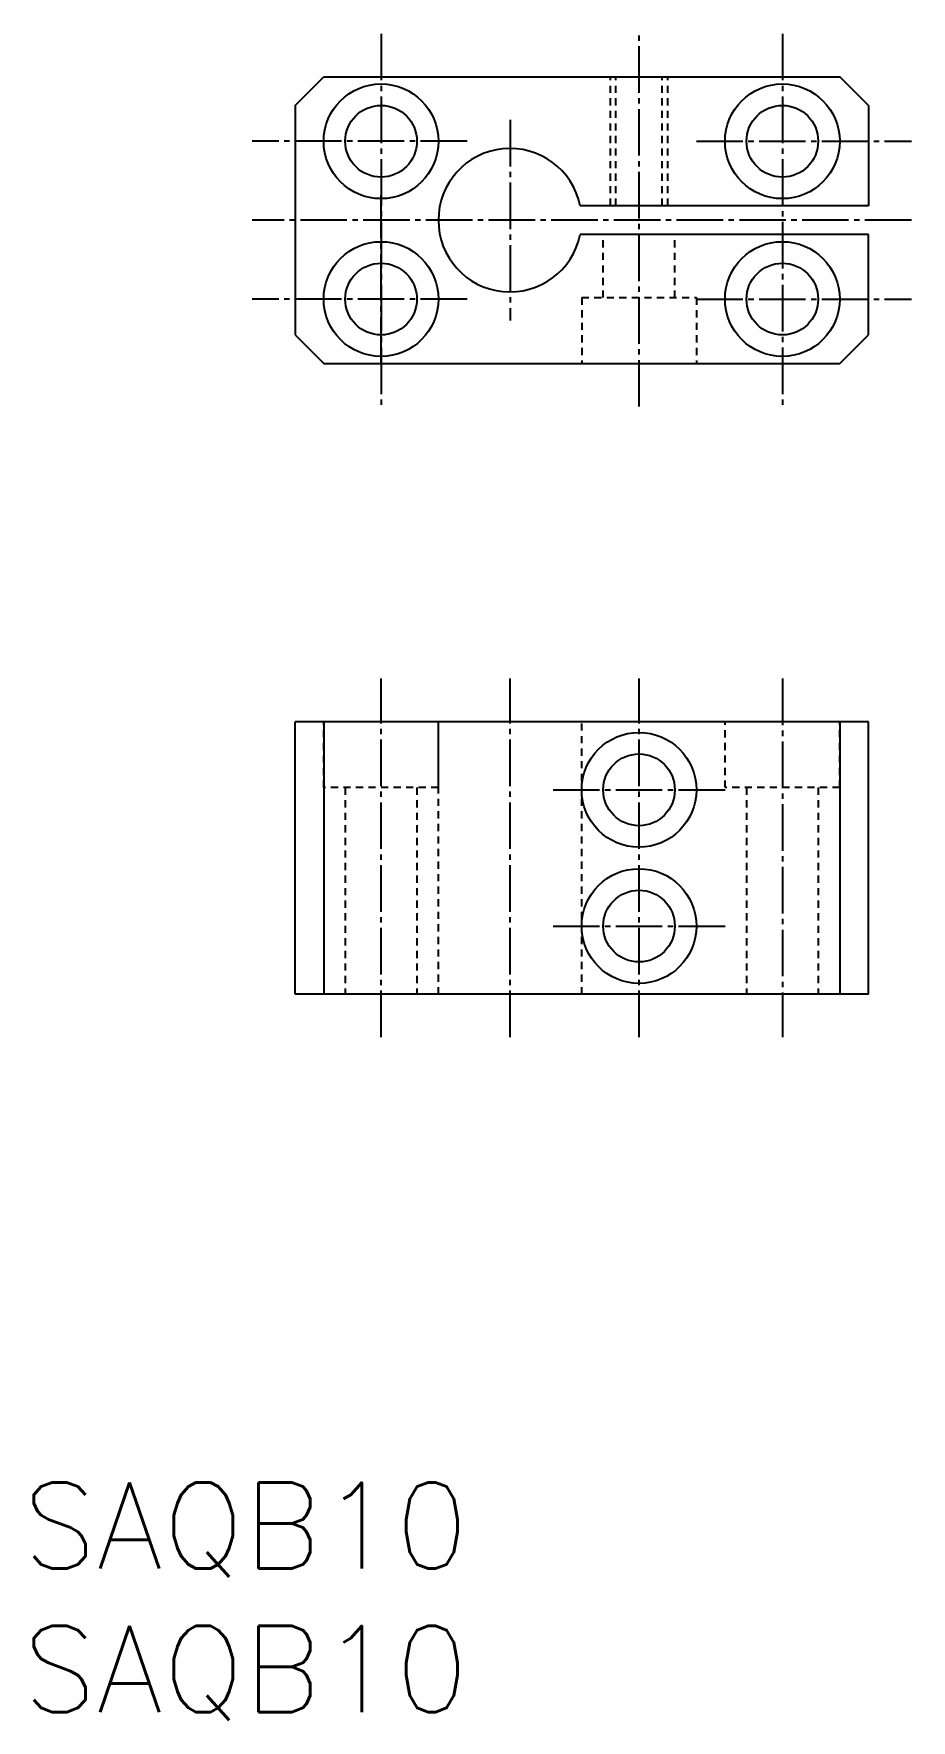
# Model space of a CAD drawing. Extents: x -388 to -327, y -1678 to -1560.
import ezdxf

# ---------------------------------------------------------------- set-up
doc = ezdxf.new("R2010")
doc.units = 0
doc.header["$LTSCALE"] = 0.25
doc.linetypes.add('CENTER', pattern=[17.5, 13, -1.5, 1.5, -1.5])
doc.linetypes.add('DASHED', pattern=[3.5, 2, -1.5])
doc.layers.get('0').update_dxf_attribs({"linetype": 'CONTINUOUS'})
doc.layers.add('CENTER', color=1, linetype='CENTER')
doc.styles.get("Standard").update_dxf_attribs({"font": 'txt', "bigfont": 'BIGFONT'})

msp = doc.modelspace()

# ---------------------------------------------------------------- linework, layer by layer
at = {"color": 7, "linetype": 'CONTINUOUS'}
for p, q in [((-369.54, -1565.03), (-367.54, -1563.03)), ((-367.54, -1563.03), (-331.54, -1563.03)), ((-329.54, -1565.03), (-331.54, -1563.03)), ((-369.54, -1565.03), (-369.54, -1581.03)), ((-329.54, -1565.03), (-329.54, -1572.03)), ((-329.54, -1572.03), (-349.64, -1572.03)), ((-329.54, -1574.03), (-349.64, -1574.03)), ((-329.54, -1581.03), (-329.54, -1574.03)), ((-369.54, -1581.03), (-367.54, -1583.03)), ((-331.54, -1583.03), (-329.54, -1581.03)), ((-367.54, -1583.03), (-331.54, -1583.03)), ((-369.54, -1626.99), (-369.54, -1607.99)), ((-329.54, -1607.99), (-369.54, -1607.99)), ((-367.54, -1607.99), (-367.54, -1626.99)), ((-331.54, -1607.99), (-331.54, -1626.99)), ((-329.54, -1626.99), (-329.54, -1607.99)), ((-329.54, -1626.99), (-369.54, -1626.99))]:
    msp.add_line(p, q, dxfattribs=at)
at = {"color": 3, "linetype": 'DASHED'}
for p, q in [((-347.54, -1572.03), (-347.54, -1563.03)), ((-347.16, -1572.03), (-347.16, -1563.03)), ((-343.92, -1572.03), (-343.92, -1563.03)), ((-343.54, -1572.03), (-343.54, -1563.03)), ((-348.04, -1578.43), (-348.04, -1574.03)), ((-343.04, -1578.43), (-343.04, -1574.03)), ((-349.54, -1578.43), (-349.54, -1583.03)), ((-349.54, -1578.43), (-341.54, -1578.43)), ((-341.54, -1578.43), (-341.54, -1583.03)), ((-367.54, -1612.59), (-367.54, -1607.99)), ((-359.54, -1626.99), (-359.54, -1607.99)), ((-359.54, -1612.59), (-359.54, -1607.99)), ((-349.54, -1626.99), (-349.54, -1607.99)), ((-339.54, -1612.59), (-339.54, -1607.99)), ((-331.54, -1612.59), (-331.54, -1607.99)), ((-359.54, -1612.59), (-367.54, -1612.59)), ((-366.04, -1612.59), (-366.04, -1626.99)), ((-361.04, -1612.59), (-361.04, -1626.99)), ((-331.54, -1612.59), (-339.54, -1612.59)), ((-338.04, -1612.59), (-338.04, -1626.99)), ((-333.04, -1612.59), (-333.04, -1626.99))]:
    msp.add_line(p, q, dxfattribs=at)
at = {"color": 7, "linetype": 'CONTINUOUS'}
for centre, radius in [((-363.54, -1567.53), 4), ((-335.54, -1567.53), 4), ((-363.54, -1567.53), 2.5), ((-335.54, -1567.53), 2.5), ((-363.54, -1578.53), 4), ((-335.54, -1578.53), 4), ((-363.54, -1578.53), 2.5), ((-335.54, -1578.53), 2.5), ((-345.54, -1612.74), 4), ((-345.54, -1612.74), 2.5), ((-345.54, -1622.24), 4), ((-345.54, -1622.24), 2.5)]:
    msp.add_circle(centre, radius, dxfattribs=at)
msp.add_arc((-354.54, -1573.03), 5, 11.537, 348.463, dxfattribs=at)
at = {"layer": 'CENTER', "color": 1, "linetype": 'CENTER'}
for p, q in [((-363.54, -1560.03), (-363.54, -1586.03)), ((-345.54, -1586.03), (-345.54, -1560.03)), ((-335.54, -1560.03), (-335.54, -1586.03)), ((-354.54, -1566.03), (-354.54, -1580.03)), ((-357.54, -1567.53), (-372.54, -1567.53)), ((-341.54, -1567.53), (-326.54, -1567.53)), ((-363.54, -1583.03), (-363.54, -1571.28)), ((-326.54, -1573.03), (-372.54, -1573.03)), ((-357.54, -1578.53), (-372.54, -1578.53)), ((-341.54, -1578.53), (-326.54, -1578.53)), ((-363.54, -1629.99), (-363.54, -1604.99)), ((-354.54, -1629.99), (-354.54, -1604.99)), ((-345.54, -1629.99), (-345.54, -1604.99)), ((-335.54, -1604.99), (-335.54, -1629.99)), ((-351.54, -1612.74), (-339.54, -1612.74)), ((-351.54, -1622.24), (-339.54, -1622.24))]:
    msp.add_line(p, q, dxfattribs=at)

# ---------------------------------------------------------------- texts
at = {"color": 7, "linetype": 'CONTINUOUS'}
for p in [(-388.54, -1667.03), (-388.54, -1677.03)]:
    msp.add_text('SAQB10', height=6, dxfattribs=at).set_placement(p)

doc.saveas('drawing.dxf')
